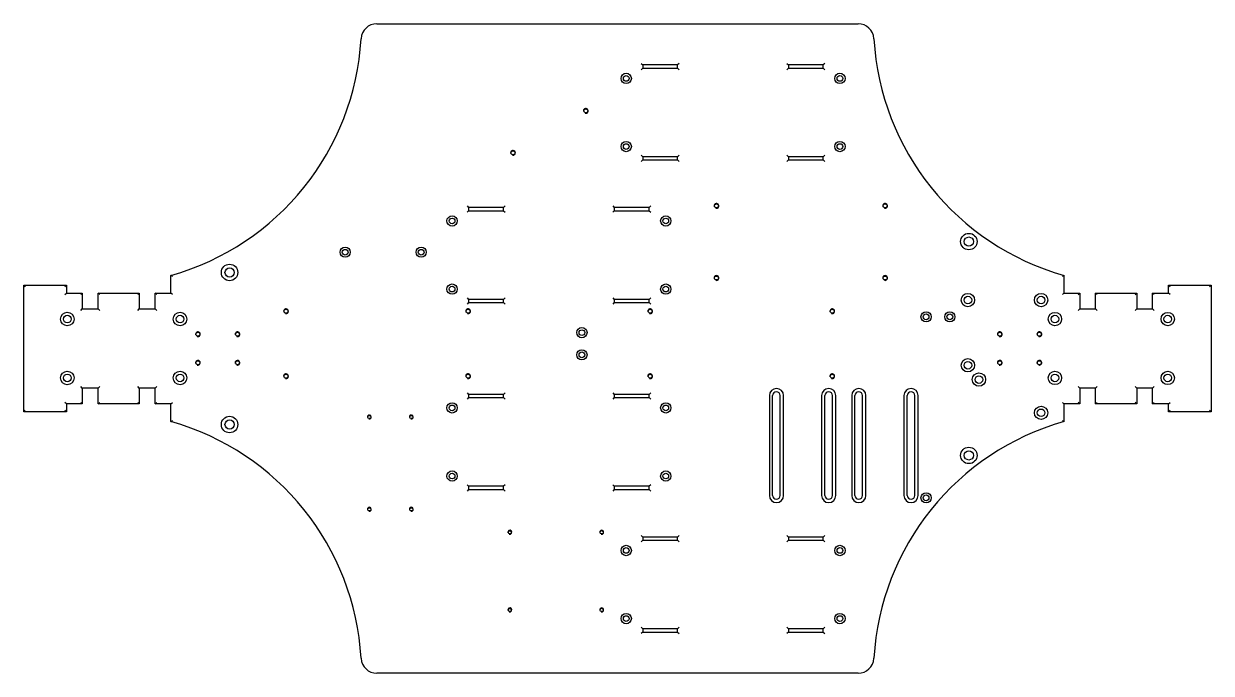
# Model space of a CAD drawing. Header units: millimetres. Extents: x 7 to 382, y 211 to 416.
import ezdxf

# ---------------------------------------------------------------- set-up
doc = ezdxf.new("R2010")
doc.units = ezdxf.units.MM
doc.layers.add('Default', color=7, linetype='Continuous')
doc.layers.add('GRUNDPLATTE_V4.0', color=7, linetype='Continuous')

# ---------------------------------------------------------------- blocks, each defined once
blk = doc.blocks.new('SE')
at = {"layer": 'GRUNDPLATTE_V4.0', "color": 7, "linetype": 'Continuous'}
for p, q in [((118.73, 416.27), (270.69, 416.27)), ((202.21, 403.77), (202.71, 403.27)), ((202.71, 402.27), (202.21, 401.77)), ((213.71, 403.27), (202.71, 403.27)), ((202.71, 403.27), (202.71, 402.27)), ((202.71, 402.27), (213.71, 402.27)), ((214.21, 403.77), (213.71, 403.27)), ((213.71, 402.27), (213.71, 403.27)), ((213.71, 402.27), (214.21, 401.77)), ((248.21, 403.77), (248.71, 403.27)), ((248.71, 402.27), (248.21, 401.77)), ((259.71, 403.27), (248.71, 403.27)), ((248.71, 403.27), (248.71, 402.27)), ((248.71, 402.27), (259.71, 402.27)), ((260.21, 403.77), (259.71, 403.27)), ((259.71, 402.27), (259.71, 403.27)), ((259.71, 402.27), (260.21, 401.77)), ((202.21, 374.77), (202.71, 374.27)), ((202.71, 373.27), (202.21, 372.77)), ((213.71, 374.27), (202.71, 374.27)), ((202.71, 374.27), (202.71, 373.27)), ((202.71, 373.27), (213.71, 373.27)), ((214.21, 374.77), (213.71, 374.27)), ((213.71, 373.27), (213.71, 374.27)), ((213.71, 373.27), (214.21, 372.77)), ((248.71, 374.27), (248.21, 374.77)), ((248.71, 373.27), (248.21, 372.77)), ((248.71, 374.27), (248.71, 373.27)), ((259.71, 374.27), (248.71, 374.27)), ((248.71, 373.27), (259.71, 373.27)), ((260.21, 374.77), (259.71, 374.27)), ((259.71, 373.27), (259.71, 374.27)), ((260.21, 372.77), (259.71, 373.27)), ((147.21, 358.77), (147.71, 358.27)), ((147.71, 357.27), (147.21, 356.77)), ((158.71, 358.27), (147.71, 358.27)), ((147.71, 358.27), (147.71, 357.27)), ((147.71, 357.27), (158.71, 357.27)), ((159.21, 358.77), (158.71, 358.27)), ((158.71, 357.27), (158.71, 358.27)), ((158.71, 357.27), (159.21, 356.77)), ((193.21, 358.77), (193.71, 358.27)), ((193.71, 357.27), (193.21, 356.77)), ((204.71, 358.27), (193.71, 358.27)), ((193.71, 358.27), (193.71, 357.27)), ((193.71, 357.27), (204.71, 357.27)), ((205.21, 358.77), (204.71, 358.27)), ((204.71, 357.27), (204.71, 358.27)), ((204.71, 357.27), (205.21, 356.77)), ((7.21, 333.77), (20.71, 333.77)), ((7.21, 328.27), (7.21, 333.77)), ((7.21, 333.77), (7.71, 333.27)), ((20.21, 333.27), (20.71, 333.77)), ((20.71, 333.77), (20.71, 331.27)), ((53.71, 331.27), (53.71, 336.85)), ((335.71, 336.85), (335.71, 331.27)), ((368.71, 331.27), (368.71, 333.77)), ((368.71, 333.77), (382.21, 333.77)), ((369.21, 333.27), (368.71, 333.77)), ((381.71, 333.27), (382.21, 333.77)), ((382.21, 333.77), (382.21, 328.27)), ((20.21, 330.77), (20.71, 331.27)), ((20.71, 331.27), (25.71, 331.27)), ((25.21, 330.77), (25.71, 331.27)), ((25.71, 331.27), (25.71, 328.27)), ((30.71, 328.27), (30.71, 331.27)), ((30.71, 331.27), (43.71, 331.27)), ((31.21, 330.77), (30.71, 331.27)), ((43.21, 330.77), (43.71, 331.27)), ((43.71, 331.27), (43.71, 328.27)), ((48.71, 328.27), (48.71, 331.27)), ((48.71, 331.27), (53.71, 331.27)), ((49.21, 330.77), (48.71, 331.27)), ((54.21, 330.77), (53.71, 331.27)), ((335.21, 330.77), (335.71, 331.27)), ((335.71, 331.27), (340.71, 331.27)), ((340.21, 330.77), (340.71, 331.27)), ((340.71, 331.27), (340.71, 328.27)), ((345.71, 328.27), (345.71, 331.27)), ((345.71, 331.27), (358.71, 331.27)), ((346.21, 330.77), (345.71, 331.27)), ((358.21, 330.77), (358.71, 331.27)), ((358.71, 331.27), (358.71, 328.27)), ((363.71, 328.27), (363.71, 331.27)), ((363.71, 331.27), (368.71, 331.27)), ((364.21, 330.77), (363.71, 331.27)), ((369.21, 330.77), (368.71, 331.27)), ((7.21, 299.27), (7.21, 328.27)), ((25.21, 325.77), (25.71, 326.27)), ((25.71, 328.27), (25.71, 326.27)), ((25.71, 326.27), (30.71, 326.27)), ((30.71, 326.27), (30.71, 328.27)), ((31.21, 325.77), (30.71, 326.27)), ((43.21, 325.77), (43.71, 326.27)), ((43.71, 328.27), (43.71, 326.27)), ((43.71, 326.27), (48.71, 326.27)), ((48.71, 326.27), (48.71, 328.27)), ((49.21, 325.77), (48.71, 326.27)), ((147.21, 329.77), (147.71, 329.27)), ((147.71, 328.27), (147.21, 327.77)), ((158.71, 329.27), (147.71, 329.27)), ((147.71, 329.27), (147.71, 328.27)), ((147.71, 328.27), (158.71, 328.27)), ((159.21, 329.77), (158.71, 329.27)), ((158.71, 328.27), (158.71, 329.27)), ((158.71, 328.27), (159.21, 327.77)), ((193.21, 329.77), (193.71, 329.27)), ((193.71, 328.27), (193.21, 327.77)), ((204.71, 329.27), (193.71, 329.27)), ((193.71, 329.27), (193.71, 328.27)), ((193.71, 328.27), (204.71, 328.27)), ((205.21, 329.77), (204.71, 329.27)), ((204.71, 328.27), (204.71, 329.27)), ((204.71, 328.27), (205.21, 327.77)), ((340.21, 325.77), (340.71, 326.27)), ((340.71, 328.27), (340.71, 326.27)), ((340.71, 326.27), (345.71, 326.27)), ((345.71, 326.27), (345.71, 328.27)), ((346.21, 325.77), (345.71, 326.27)), ((358.21, 325.77), (358.71, 326.27)), ((358.71, 328.27), (358.71, 326.27)), ((358.71, 326.27), (363.71, 326.27)), ((363.71, 326.27), (363.71, 328.27)), ((364.21, 325.77), (363.71, 326.27)), ((382.21, 328.27), (382.21, 299.27)), ((25.71, 301.27), (25.21, 301.77)), ((25.71, 301.27), (25.71, 299.27)), ((30.71, 301.27), (25.71, 301.27)), ((30.71, 301.27), (31.21, 301.77)), ((30.71, 299.27), (30.71, 301.27)), ((43.71, 301.27), (43.21, 301.77)), ((43.71, 301.27), (43.71, 299.27)), ((48.71, 301.27), (43.71, 301.27)), ((48.71, 301.27), (49.21, 301.77)), ((48.71, 299.27), (48.71, 301.27)), ((340.71, 301.27), (340.21, 301.77)), ((340.71, 301.27), (340.71, 299.27)), ((345.71, 301.27), (340.71, 301.27)), ((345.71, 301.27), (346.21, 301.77)), ((345.71, 299.27), (345.71, 301.27)), ((358.71, 301.27), (358.21, 301.77)), ((358.71, 301.27), (358.71, 299.27)), ((363.71, 301.27), (358.71, 301.27)), ((363.71, 301.27), (364.21, 301.77)), ((363.71, 299.27), (363.71, 301.27)), ((7.21, 293.77), (7.21, 299.27)), ((20.71, 296.27), (20.21, 296.77)), ((20.71, 296.27), (20.71, 293.77)), ((25.71, 296.27), (20.71, 296.27)), ((25.71, 296.27), (25.21, 296.77)), ((25.71, 299.27), (25.71, 296.27)), ((30.71, 296.27), (30.71, 299.27)), ((30.71, 296.27), (31.21, 296.77)), ((43.71, 296.27), (30.71, 296.27)), ((43.71, 296.27), (43.21, 296.77)), ((43.71, 299.27), (43.71, 296.27)), ((48.71, 296.27), (48.71, 299.27)), ((48.71, 296.27), (49.21, 296.77)), ((53.71, 296.27), (48.71, 296.27)), ((53.71, 296.27), (54.21, 296.77)), ((53.71, 290.69), (53.71, 296.27)), ((147.21, 299.77), (147.71, 299.27)), ((147.71, 298.27), (147.21, 297.77)), ((158.71, 299.27), (147.71, 299.27)), ((147.71, 299.27), (147.71, 298.27)), ((147.71, 298.27), (158.71, 298.27)), ((159.21, 299.77), (158.71, 299.27)), ((158.71, 298.27), (158.71, 299.27)), ((158.71, 298.27), (159.21, 297.77)), ((193.21, 299.77), (193.71, 299.27)), ((193.71, 298.27), (193.21, 297.77)), ((204.71, 299.27), (193.71, 299.27)), ((193.71, 299.27), (193.71, 298.27)), ((193.71, 298.27), (204.71, 298.27)), ((205.21, 299.77), (204.71, 299.27)), ((204.71, 298.27), (204.71, 299.27)), ((204.71, 298.27), (205.21, 297.77)), ((242.66, 298.89), (242.66, 267.39)), ((243.71, 267.39), (243.71, 298.89)), ((246.11, 267.39), (246.11, 298.89)), ((247.16, 267.39), (247.16, 298.89)), ((259.16, 298.89), (259.16, 267.39)), ((260.21, 267.39), (260.21, 298.89)), ((262.61, 267.39), (262.61, 298.89)), ((263.66, 267.39), (263.66, 298.89)), ((268.66, 298.89), (268.66, 267.39)), ((269.71, 267.39), (269.71, 298.89)), ((272.11, 267.39), (272.11, 298.89)), ((273.16, 267.39), (273.16, 298.89)), ((285.16, 298.89), (285.16, 267.39)), ((286.21, 267.39), (286.21, 298.89)), ((288.61, 267.39), (288.61, 298.89)), ((289.66, 267.39), (289.66, 298.89)), ((335.71, 296.27), (335.21, 296.77)), ((335.71, 296.27), (335.71, 290.69)), ((340.71, 296.27), (335.71, 296.27)), ((340.71, 296.27), (340.21, 296.77)), ((340.71, 299.27), (340.71, 296.27)), ((345.71, 296.27), (345.71, 299.27)), ((345.71, 296.27), (346.21, 296.77)), ((358.71, 296.27), (345.71, 296.27)), ((358.71, 296.27), (358.21, 296.77)), ((358.71, 299.27), (358.71, 296.27)), ((363.71, 296.27), (363.71, 299.27)), ((363.71, 296.27), (364.21, 296.77)), ((368.71, 296.27), (363.71, 296.27)), ((368.71, 296.27), (369.21, 296.77)), ((368.71, 293.77), (368.71, 296.27)), ((382.21, 299.27), (382.21, 293.77)), ((7.21, 293.77), (7.71, 294.27)), ((20.71, 293.77), (7.21, 293.77)), ((20.71, 293.77), (20.21, 294.27)), ((368.71, 293.77), (369.21, 294.27)), ((382.21, 293.77), (368.71, 293.77)), ((381.71, 294.27), (382.21, 293.77)), ((147.21, 270.77), (147.71, 270.27)), ((158.71, 270.27), (147.71, 270.27)), ((147.71, 270.27), (147.71, 269.27)), ((159.21, 270.77), (158.71, 270.27)), ((158.71, 269.27), (158.71, 270.27)), ((193.21, 270.77), (193.71, 270.27)), ((204.71, 270.27), (193.71, 270.27)), ((193.71, 270.27), (193.71, 269.27)), ((205.21, 270.77), (204.71, 270.27)), ((204.71, 269.27), (204.71, 270.27)), ((147.71, 269.27), (147.21, 268.77)), ((147.71, 269.27), (158.71, 269.27)), ((158.71, 269.27), (159.21, 268.77)), ((193.71, 269.27), (193.21, 268.77)), ((193.71, 269.27), (204.71, 269.27)), ((204.71, 269.27), (205.21, 268.77)), ((202.21, 254.77), (202.71, 254.27)), ((202.71, 253.27), (202.21, 252.77)), ((213.71, 254.27), (202.71, 254.27)), ((202.71, 254.27), (202.71, 253.27)), ((202.71, 253.27), (213.71, 253.27)), ((214.21, 254.77), (213.71, 254.27)), ((213.71, 253.27), (213.71, 254.27)), ((213.71, 253.27), (214.21, 252.77)), ((248.21, 254.77), (248.71, 254.27)), ((248.21, 252.77), (248.71, 253.27)), ((259.71, 254.27), (248.71, 254.27)), ((248.71, 254.27), (248.71, 253.27)), ((248.71, 253.27), (259.71, 253.27)), ((259.71, 254.27), (260.21, 254.77)), ((259.71, 253.27), (259.71, 254.27)), ((259.71, 253.27), (260.21, 252.77)), ((202.21, 225.77), (202.71, 225.27)), ((213.71, 225.27), (202.71, 225.27)), ((202.71, 225.27), (202.71, 224.27)), ((214.21, 225.77), (213.71, 225.27)), ((213.71, 224.27), (213.71, 225.27)), ((248.21, 225.77), (248.71, 225.27)), ((259.71, 225.27), (248.71, 225.27)), ((248.71, 225.27), (248.71, 224.27)), ((260.21, 225.77), (259.71, 225.27)), ((259.71, 224.27), (259.71, 225.27)), ((202.71, 224.27), (202.21, 223.77)), ((202.71, 224.27), (213.71, 224.27)), ((213.71, 224.27), (214.21, 223.77)), ((248.71, 224.27), (248.21, 223.77)), ((248.71, 224.27), (259.71, 224.27)), ((259.71, 224.27), (260.21, 223.77)), ((270.69, 211.27), (118.73, 211.27))]:
    blk.add_line(p, q, dxfattribs=at)
for centre, radius in [((197.46, 399.02), 1.64), ((197.46, 399.02), 0.9), ((264.96, 399.02), 1.64), ((264.96, 399.02), 0.9), ((184.71, 388.77), 0.615), ((197.46, 377.52), 1.64), ((264.96, 377.52), 1.64), ((161.71, 375.52), 0.615), ((197.46, 377.52), 0.9), ((264.96, 377.52), 0.9), ((225.96, 358.77), 0.615), ((279.21, 358.77), 0.615), ((142.46, 354.02), 1.62), ((142.46, 354.02), 0.9), ((209.96, 354.02), 1.62), ((209.96, 354.02), 0.9), ((305.66, 347.52), 2.6), ((305.66, 347.52), 1.45), ((108.71, 344.17), 1.62), ((108.71, 344.17), 0.9), ((132.71, 344.17), 1.62), ((132.71, 344.17), 0.9), ((72.21, 337.77), 2.6), ((72.21, 337.77), 1.45), ((142.46, 332.52), 1.62), ((209.96, 332.52), 1.62), ((225.96, 336.02), 0.615), ((279.21, 336.02), 0.615), ((142.46, 332.52), 0.9), ((209.96, 332.52), 0.9), ((305.36, 329.07), 2.1), ((305.36, 329.07), 1.2), ((328.46, 329.07), 2.1), ((328.46, 329.07), 1.2), ((20.97, 323.07), 2.15), ((20.97, 323.07), 1.2), ((56.57, 323.07), 2.15), ((56.57, 323.07), 1.2), ((90.02, 325.52), 0.615), ((147.52, 325.52), 0.615), ((205.02, 325.52), 0.615), ((262.52, 325.52), 0.615), ((292.16, 323.77), 1.62), ((292.16, 323.77), 0.9), ((299.66, 323.77), 1.62), ((299.66, 323.77), 0.9), ((332.86, 323.07), 2.1), ((332.86, 323.07), 1.2), ((368.46, 323.07), 2.1), ((368.46, 323.07), 1.2), ((62.21, 318.27), 0.615), ((74.71, 318.27), 0.615), ((183.46, 318.77), 1.62), ((183.46, 318.77), 0.9), ((315.43, 318.26), 0.615), ((327.93, 318.26), 0.615), ((183.46, 311.77), 1.62), ((183.46, 311.77), 0.9), ((62.21, 309.27), 0.615), ((74.71, 309.27), 0.615), ((305.36, 308.47), 2.1), ((305.36, 308.47), 1.2), ((315.43, 309.28), 0.615), ((327.93, 309.28), 0.615), ((20.97, 304.47), 2.15), ((20.97, 304.47), 1.2), ((56.57, 304.47), 2.15), ((56.57, 304.47), 1.2), ((90.02, 305.02), 0.615), ((147.52, 305.02), 0.615), ((205.02, 305.02), 0.615), ((262.52, 305.02), 0.615), ((308.86, 303.97), 2.1), ((308.86, 303.97), 1.2), ((332.86, 304.47), 2.1), ((332.86, 304.47), 1.2), ((368.46, 304.47), 2.1), ((368.46, 304.47), 1.2), ((142.46, 295.02), 1.62), ((209.96, 295.02), 1.62), ((116.34, 292.15), 0.503), ((129.59, 292.15), 0.503), ((142.46, 295.02), 0.9), ((209.96, 295.02), 0.9), ((328.46, 293.47), 2.1), ((328.46, 293.47), 1.2), ((72.21, 289.77), 2.6), ((72.21, 289.77), 1.45), ((305.66, 280.02), 2.6), ((305.66, 280.02), 1.45), ((142.46, 273.52), 1.62), ((142.46, 273.52), 0.9), ((209.96, 273.52), 1.62), ((209.96, 273.52), 0.9), ((292.16, 266.64), 1.62), ((292.16, 266.64), 0.9), ((116.34, 263.02), 0.503), ((129.59, 263.02), 0.503), ((160.71, 255.77), 0.503), ((189.71, 255.77), 0.503), ((197.46, 250.02), 1.64), ((264.96, 250.02), 1.64), ((197.46, 250.02), 0.9), ((264.96, 250.02), 0.9), ((160.71, 231.27), 0.503), ((189.71, 231.27), 0.503), ((197.46, 228.52), 1.64), ((197.46, 228.52), 0.9), ((264.96, 228.52), 1.64), ((264.96, 228.52), 0.9)]:
    blk.add_circle(centre, radius, dxfattribs=at)
for centre, radius, start, end in [((118.73, 411.27), 5, 90, 176.7242), ((270.69, 411.27), 5, 3.2758, 90), ((31.37, 416.27), 82.5, 285.7085, 356.7242), ((358.05, 416.27), 82.5, 183.2758, 254.2915), ((184.71, 388.77), 0.75, 255, 195), ((161.71, 375.52), 0.75, 255, 195), ((225.96, 358.77), 0.75, 255, 195), ((279.21, 358.77), 0.75, 255, 195), ((225.96, 336.02), 0.75, 255, 195), ((279.21, 336.02), 0.75, 255, 195), ((90.02, 325.52), 0.75, 255, 195), ((147.52, 325.52), 0.75, 255, 195), ((205.02, 325.52), 0.75, 255, 195), ((262.52, 325.52), 0.75, 255, 195), ((62.21, 318.27), 0.75, 255, 195), ((74.71, 318.27), 0.75, 255, 195), ((315.43, 318.26), 0.75, 255, 195), ((327.93, 318.26), 0.75, 255, 195), ((62.21, 309.27), 0.75, 255, 195), ((74.71, 309.27), 0.75, 255, 195), ((315.43, 309.28), 0.75, 255, 195), ((327.93, 309.28), 0.75, 255, 195), ((90.02, 305.02), 0.75, 255, 195), ((147.52, 305.02), 0.75, 255, 195), ((205.02, 305.02), 0.75, 255, 195), ((262.52, 305.02), 0.75, 255, 195), ((244.91, 298.89), 2.25, 0, 180), ((244.91, 298.89), 1.2, 0, 180), ((261.41, 298.89), 2.25, 0, 180), ((261.41, 298.89), 1.2, 0, 180), ((270.91, 298.89), 2.25, 0, 180), ((270.91, 298.89), 1.2, 0, 180), ((287.41, 298.89), 2.25, 0, 180), ((287.41, 298.89), 1.2, 0, 180), ((116.34, 292.15), 0.625, 255, 195), ((129.59, 292.15), 0.625, 255, 195), ((31.37, 211.27), 82.5, 3.2758, 74.2915), ((358.05, 211.27), 82.5, 105.7085, 176.7242), ((244.91, 267.39), 2.25, 180, 0), ((244.91, 267.39), 1.2, 180, 0), ((261.41, 267.39), 2.25, 180, 0), ((261.41, 267.39), 1.2, 180, 0), ((270.91, 267.39), 2.25, 180, 0), ((270.91, 267.39), 1.2, 180, 0), ((287.41, 267.39), 2.25, 180, 0), ((287.41, 267.39), 1.2, 180, 0), ((116.34, 263.02), 0.625, 255, 195), ((129.59, 263.02), 0.625, 255, 195), ((160.71, 255.77), 0.625, 255, 195), ((189.71, 255.77), 0.625, 255, 195), ((160.71, 231.27), 0.625, 255, 195), ((189.71, 231.27), 0.625, 255, 195), ((118.73, 216.27), 5, 183.2758, 270), ((270.69, 216.27), 5, 270, 356.7242)]:
    blk.add_arc(centre, radius, start, end, dxfattribs=at)
for points, knots in [([(54.21, 336.47), (54.09, 336.56), (53.97, 336.65), (53.83, 336.76), (53.79, 336.79), (53.73, 336.84), (53.71, 336.85), (53.71, 336.85)], [0, 0, 0, 0, 0.5, 0.5, 0.75, 0.75, 1, 1, 1, 1]), ([(335.21, 336.47), (335.33, 336.56), (335.45, 336.65), (335.59, 336.76), (335.63, 336.79), (335.69, 336.84), (335.71, 336.85), (335.71, 336.85)], [0, 0, 0, 0, 0.5, 0.5, 0.75, 0.75, 1, 1, 1, 1]), ([(53.71, 290.69), (53.71, 290.69), (53.73, 290.7), (53.79, 290.75), (53.83, 290.78), (53.97, 290.89), (54.09, 290.98), (54.21, 291.07)], [0, 0, 0, 0, 0.25, 0.25, 0.5, 0.5, 1, 1, 1, 1]), ([(335.71, 290.69), (335.71, 290.69), (335.69, 290.7), (335.63, 290.75), (335.59, 290.78), (335.45, 290.89), (335.33, 290.98), (335.21, 291.07)], [0, 0, 0, 0, 0.25, 0.25, 0.5, 0.5, 1, 1, 1, 1])]:
    blk.add_open_spline(points, degree=3, knots=knots, dxfattribs=at)

msp = doc.modelspace()

# ---------------------------------------------------------------- block references
at = {"layer": 'Default'}
msp.add_blockref('SE', (0, 0), dxfattribs=at)

doc.saveas('drawing.dxf')
